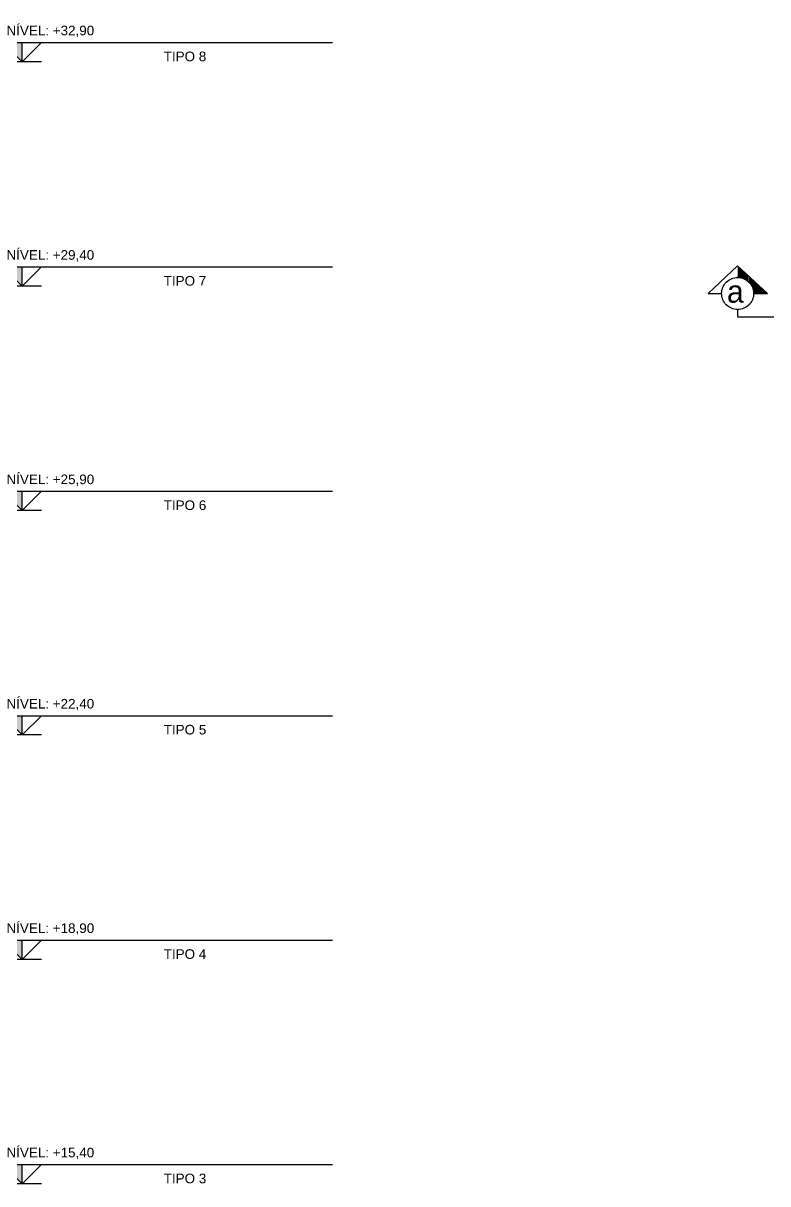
# Model space of a CAD drawing. Header units: millimetres. Extents: x -213 to 151, y -74 to 135.
# Drawn here: x 10.56 to 22.17, y 15.4 to 33.5 of the extents above; entities that cross this region are included whole.
import ezdxf
from ezdxf.enums import TextEntityAlignment as Align

# ---------------------------------------------------------------- set-up
doc = ezdxf.new("R2010")
doc.units = ezdxf.units.MM
doc.header["$LTSCALE"] = 15
doc.linetypes.add('ACAD_ISO12W100', pattern=[21, 12, -3, 0, -3, 0, -3])
doc.layers.add('A - GARAGEM', color=4, linetype='Continuous')
doc.layers.add('Text', color=3, linetype='Continuous')
doc.layers.add('arrow', color=8, linetype='Continuous', lineweight=0)
doc.styles.add('DM-TXT-100', font='arial.ttf', dxfattribs={"height": 0.2})
doc.styles.add('PADRAO', font='arial.ttf', dxfattribs={"height": 0.1})
doc.styles.get("Standard").update_dxf_attribs({"font": ''})
doc.styles.get('Standard').set_extended_font_data('Flux Architect', italic=True)

# ---------------------------------------------------------------- blocks, each defined once
blk = doc.blocks.new('SIMBOLO NIVEL CORTE')
blk.add_hatch(color=1).paths.add_polyline_path([(0.3, 0.3), (0, 0.3), (0, 0)])
at = {"color": 1}
for p, q in [((0.301, 0.3), (-4.838, 0.3)), ((0, 0), (0, 0.3)), ((-0.301, 0), (0.301, 0))]:
    blk.add_line(p, q, dxfattribs=at)
blk.add_lwpolyline([(-0.3, 0.3), (0, 0), (0.3, 0.3)], dxfattribs=at)
at = {"layer": 'Text'}
for tag, p, height, style in [('PAVIMENTOXX', (-4.838, 0.412), 0.22, 'PADRAO'), ('PAVIMENTOXXXXX', (-4.838, 0.008), 0.18, 'DM-TXT-100')]:
    blk.add_attdef(tag, p, '', height=height, dxfattribs=dict(at, style=style))
at = {"layer": 'Text', "style": 'DM-TXT-100'}
blk.add_attdef('NIVELXXXXX', text='', height=0.18, dxfattribs=at).set_placement((0.246, 0.412), align=Align.RIGHT)

msp = doc.modelspace()

# ---------------------------------------------------------------- hatches: boundary and pattern name
at = {"layer": 'A - GARAGEM', "linetype": 'ACAD_ISO12W100', "lineweight": 30}
h = msp.add_hatch(dxfattribs=at)
h.set_pattern_fill('ANSI31', color=1, scale=0.25, angle=45, style=0)
h.set_pattern_definition([(270, (31.608413, 34.084385), (0.021, -1e-17), [])])
edge = h.paths.add_edge_path()
edge.add_arc((21.703, 29.285), 0.25, -360, -270)
edge.add_line((21.703, 29.535), (21.703, 29.717))
edge.add_line((21.703, 29.717), (22.17, 29.285))
edge.add_line((22.17, 29.285), (21.953, 29.285))

# ---------------------------------------------------------------- linework, layer by layer
at = {"layer": 'A - GARAGEM', "color": 1, "linetype": 'ACAD_ISO12W100', "lineweight": 30}
for p, q in [((21.243, 29.285), (21.703, 29.717)), ((22.17, 29.285), (21.703, 29.717)), ((21.703, 29.546), (21.703, 29.535)), ((21.243, 29.285), (21.453, 29.285)), ((21.953, 29.285), (22.17, 29.285)), ((21.703, 29.035), (21.703, 28.924))]:
    msp.add_line(p, q, dxfattribs=at)
msp.add_circle((21.703, 29.285), 0.25, dxfattribs=at)
at = {"layer": 'arrow', "color": 1, "linetype": 'ACAD_ISO12W100', "lineweight": 30}
msp.add_lwpolyline([(21.703, 28.92), (65.038, 28.92)], dxfattribs=at)

# ---------------------------------------------------------------- block references
at = {"layer": 'Text', "linetype": 'Continuous', "lineweight": 13}
ref = msp.add_blockref('SIMBOLO NIVEL CORTE', (10.541, 32.9), dxfattribs=dict(at, xscale=-1))
ref.add_attrib('NIVELXXXXX', 'NÍVEL: +32,90', dxfattribs={"layer": '0', "height": 0.15, "style": 'DM-TXT-100'}).set_placement((11.663, 33.312), align=Align.RIGHT)
ref.add_attrib('PAVIMENTOXXXXX', 'TIPO 8', (12.748, 32.908), dxfattribs={"layer": '0', "height": 0.15, "style": 'DM-TXT-100'})
ref = msp.add_blockref('SIMBOLO NIVEL CORTE', (10.541, 29.4), dxfattribs=dict(at, xscale=-1))
ref.add_attrib('NIVELXXXXX', 'NÍVEL: +29,40', dxfattribs={"layer": '0', "height": 0.15, "style": 'DM-TXT-100'}).set_placement((11.663, 29.812), align=Align.RIGHT)
ref.add_attrib('PAVIMENTOXXXXX', 'TIPO 7', (12.748, 29.408), dxfattribs={"layer": '0', "height": 0.15, "style": 'DM-TXT-100'})
ref = msp.add_blockref('SIMBOLO NIVEL CORTE', (10.541, 25.9), dxfattribs=dict(at, xscale=-1))
ref.add_attrib('NIVELXXXXX', 'NÍVEL: +25,90', dxfattribs={"layer": '0', "height": 0.15, "style": 'DM-TXT-100'}).set_placement((11.663, 26.312), align=Align.RIGHT)
ref.add_attrib('PAVIMENTOXXXXX', 'TIPO 6', (12.748, 25.908), dxfattribs={"layer": '0', "height": 0.15, "style": 'DM-TXT-100'})
ref = msp.add_blockref('SIMBOLO NIVEL CORTE', (10.541, 22.4), dxfattribs=dict(at, xscale=-1))
ref.add_attrib('NIVELXXXXX', 'NÍVEL: +22,40', dxfattribs={"layer": '0', "height": 0.15, "style": 'DM-TXT-100'}).set_placement((11.663, 22.812), align=Align.RIGHT)
ref.add_attrib('PAVIMENTOXXXXX', 'TIPO 5', (12.748, 22.408), dxfattribs={"layer": '0', "height": 0.15, "style": 'DM-TXT-100'})
ref = msp.add_blockref('SIMBOLO NIVEL CORTE', (10.541, 18.9), dxfattribs=dict(at, xscale=-1))
ref.add_attrib('NIVELXXXXX', 'NÍVEL: +18,90', dxfattribs={"layer": '0', "height": 0.15, "style": 'DM-TXT-100'}).set_placement((11.663, 19.312), align=Align.RIGHT)
ref.add_attrib('PAVIMENTOXXXXX', 'TIPO 4', (12.748, 18.908), dxfattribs={"layer": '0', "height": 0.15, "style": 'DM-TXT-100'})
ref = msp.add_blockref('SIMBOLO NIVEL CORTE', (10.541, 15.4), dxfattribs=dict(at, xscale=-1))
ref.add_attrib('NIVELXXXXX', 'NÍVEL: +15,40', dxfattribs={"layer": '0', "height": 0.15, "style": 'DM-TXT-100'}).set_placement((11.663, 15.812), align=Align.RIGHT)
ref.add_attrib('PAVIMENTOXXXXX', 'TIPO 3', (12.748, 15.408), dxfattribs={"layer": '0', "height": 0.15, "style": 'DM-TXT-100'})

# ---------------------------------------------------------------- texts
at = {"layer": 'A - GARAGEM', "insert": (21.667, 29.137), "char_height": 0.35, "width": 2.37145, "attachment_point": 8}
msp.add_mtext('{\\fFlux Architect|b0|i0|c0|p2;a}', dxfattribs=at)

doc.saveas('drawing.dxf')
